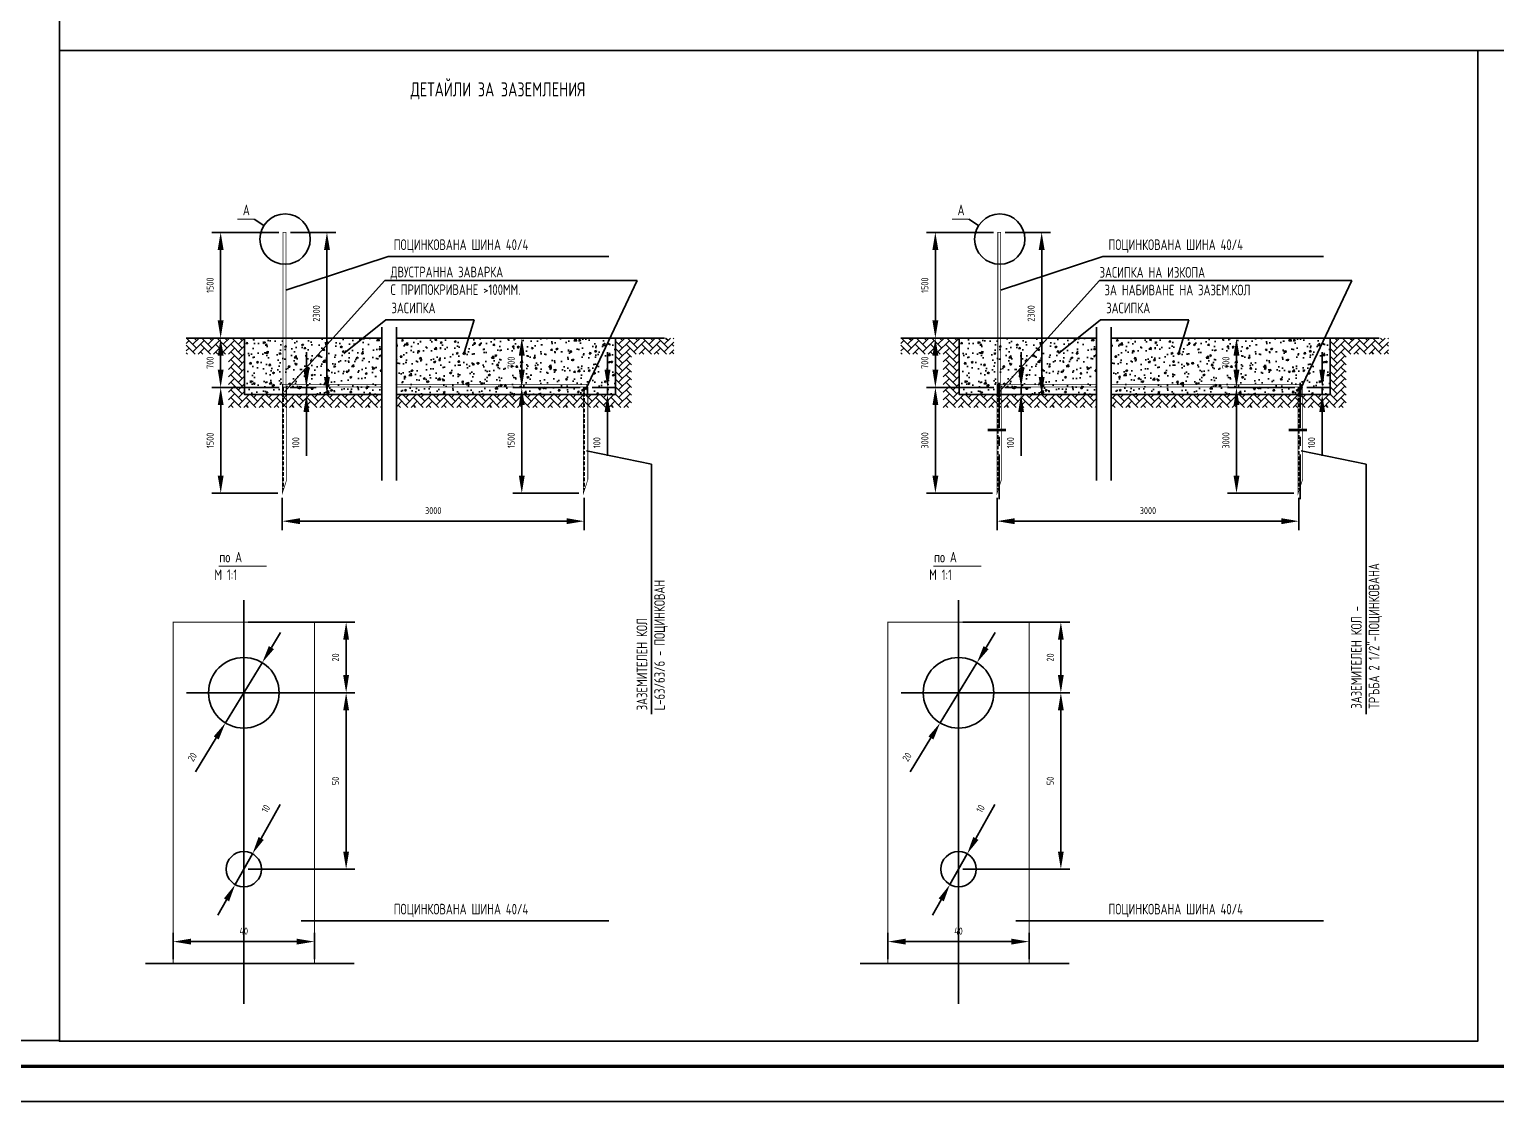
# Model space of a CAD drawing. Extents: x 25325 to 182345, y 3956 to 147305.
# Drawn here: x 36701 to 38779, y 17437 to 18956 of the extents above; entities that cross this region are included whole.
import ezdxf

# ---------------------------------------------------------------- set-up
doc = ezdxf.new("R2010")
doc.units = 0
doc.header["$MEASUREMENT"] = 0
doc.header["$PDMODE"] = 32
doc.header["$PDSIZE"] = 5
for name, pattern in [('CENTER', [50.8, 31.75, -6.35, 6.35, -6.35]), ('CENTERX2', [101.6, 63.5, -12.7, 12.7, -12.7]), ('DASHED', [0.75, 0.5, -0.25])]:
    doc.linetypes.add(name, pattern=pattern)
doc.layers.get('0').update_dxf_attribs({"linetype": 'CONTINUOUS'})
doc.layers.get('DEFPOINTS').update_dxf_attribs({"linetype": 'CONTINUOUS'})
doc.layers.add('ELSH', color=111, linetype='CONTINUOUS')
doc.styles.get("Standard").update_dxf_attribs({"font": 'simplex.shx', "width": 0.7, "height": 10})
doc.styles.add('Tabla_100', font='simplex.shx', dxfattribs={"width": 0.7, "height": 20})
doc.dimstyles.get("Standard").update_dxf_attribs({"dimtxt": 0.18, "dimasz": 0.18, "dimexe": 0.18, "dimexo": 0.0625, "dimgap": 0.09, "dimtad": 0, "dimtih": 1, "dimtoh": 1, "dimdec": 4, "dimzin": 0, "dimdsep": 46, "dimtxsty": 'Standard', "dimcen": 0.09, "dimadec": 0, "dimazin": 0, "dimtfac": 1, "dimtdec": 4, "dimtofl": 0, "dimtmove": 0, "dimatfit": 3, "dimfxl": 1, "dimtolj": 1, "dimtzin": 0, "dimarcsym": 0})
pattern_1 = [(45, (29820.2385, 15643.415), (1e-15, 10.776307), [22.86, -7.62]), (135, (29825.627, 15648.803), (1e-15, 10.776307), [22.86, -7.62])]
pattern_2 = [(50, (29820.239, 15643.415), (27.3277, -2.39086), [2.8575, -31.4325]), (355, (29820.239, 15643.415), (-5.28642, 28.6585), [2.286, -25.146]), (100.451, (29822.516, 15643.216), (22.041375, 26.2675), [2.4285, -26.7135]), (46.1842, (29820.24, 15651.035), (40.66186, -6.30635), [4.28625, -47.14875]), (96.6356, (29823.627, 15650.51), (35.61064, 37.11383), [3.64275, -40.07025]), (351.184, (29820.24, 15651.035), (35.6107, 37.11377), [3.429, -37.719]), (21, (29824.049, 15649.13), (22.74223, -15.33983), [2.8575, -31.4325]), (326, (29824.049, 15649.13), (9.2703, 27.628195), [2.286, -25.146]), (71.4514, (29825.944, 15647.852), (32.01247, 12.28843), [2.4285, -26.7135]), (37.5, (29820.239, 15643.415), (0.46329, 12.683256), [0, -24.8412, 0, -25.527, 0, -25.24125]), (7.5, (29820.239, 15643.415), (10.02295, 15.027086), [0, -14.5542, 0, -24.2697, 0, -9.62025]), (327.5, (29811.742, 15643.415), (20.338589, -0.859312), [0, -9.525, 0, -29.718, 0, -39.4335]), (317.5, (29807.932, 15643.415), (22.219377, 3.813974), [0, -12.3825, 0, -19.7358, 0, -28.0035])]
pattern_3 = [(45, (30833.239, 15643.415), (1e-15, 10.776307), [22.86, -7.62]), (135, (30838.627, 15648.803), (1e-15, 10.776307), [22.86, -7.62])]
pattern_4 = [(50, (30833.239, 15643.415), (27.3277, -2.39086), [2.8575, -31.4325]), (355, (30833.24, 15643.415), (-5.28642, 28.6585), [2.286, -25.146]), (100.451, (30835.516, 15643.216), (22.041375, 26.2675), [2.4285, -26.7135]), (46.1842, (30833.24, 15651.035), (40.66186, -6.30635), [4.28625, -47.14875]), (96.6356, (30836.627, 15650.51), (35.61064, 37.11383), [3.64275, -40.07025]), (351.184, (30833.24, 15651.035), (35.6107, 37.11377), [3.429, -37.719]), (21, (30837.049, 15649.13), (22.74223, -15.33983), [2.8575, -31.4325]), (326, (30837.05, 15649.13), (9.2703, 27.628195), [2.286, -25.146]), (71.4514, (30838.944, 15647.852), (32.01247, 12.28843), [2.4285, -26.7135]), (37.5, (30833.239, 15643.415), (0.46329, 12.683256), [0, -24.8412, 0, -25.527, 0, -25.24125]), (7.5, (30833.239, 15643.415), (10.02295, 15.027086), [0, -14.5542, 0, -24.2697, 0, -9.62025]), (327.5, (30824.742, 15643.415), (20.338589, -0.859312), [0, -9.525, 0, -29.718, 0, -39.4335]), (317.5, (30820.932, 15643.415), (22.219377, 3.813974), [0, -12.3825, 0, -19.7358, 0, -28.0035])]

# ---------------------------------------------------------------- blocks, each defined once
blk = doc.blocks.new('A3_M100')
at = {"ltscale": 30}
blk.add_lwpolyline([(0, 2970), (4200, 2970), (4200, 0), (0, 0)], close=True, dxfattribs=at)
at = {"const_width": 3}
blk.add_lwpolyline([(4150, 2920), (200, 2920), (200, 50), (4150, 50)], close=True, dxfattribs=at)
blk = doc.blocks.new('*D124')
at = {"layer": 'DEFPOINTS', "color": 0}
for p in [(36972, 18518.7), (37061, 18518.7), (37061, 18448.7)]:
    blk.add_point(p, dxfattribs=at)
at = {"layer": 'ELSH', "color": 0, "lineweight": -2}
for p, q in [((37054.8, 18518.7), (36959.5, 18518.7)), ((36972, 18473.7), (36972, 18493.7)), ((37054.8, 18448.7), (36959.5, 18448.7))]:
    blk.add_line(p, q, dxfattribs=at)
at = {"layer": 'ELSH', "color": 0}
for points in [[(36967.9, 18493.7), (36976.2, 18493.7), (36972, 18518.7)], [(36967.9, 18473.7), (36976.2, 18473.7), (36972, 18448.7)]]:
    blk.add_solid(points, dxfattribs=at)
at = {"layer": 'ELSH', "color": 0, "insert": (36957, 18483.7), "char_height": 10, "attachment_point": 5, "rotation": 90}
blk.add_mtext('\\A1;700', dxfattribs=at)
blk = doc.blocks.new('*D125')
at = {"layer": 'DEFPOINTS', "color": 0}
for p in [(37059.4, 18448.7), (36972.1, 18298.7), (37059.4, 18298.7)]:
    blk.add_point(p, dxfattribs=at)
at = {"layer": 'ELSH', "color": 0, "lineweight": -2}
for p, q in [((37053.1, 18448.7), (36959.6, 18448.7)), ((36972.1, 18423.7), (36972.1, 18323.7)), ((37053.1, 18298.7), (36959.6, 18298.7))]:
    blk.add_line(p, q, dxfattribs=at)
at = {"layer": 'ELSH', "color": 0}
for points in [[(36967.9, 18423.7), (36976.2, 18423.7), (36972.1, 18448.7)], [(36967.9, 18323.7), (36976.2, 18323.7), (36972.1, 18298.7)]]:
    blk.add_solid(points, dxfattribs=at)
at = {"layer": 'ELSH', "color": 0, "insert": (36957.1, 18373.7), "char_height": 10, "attachment_point": 5, "rotation": 90}
blk.add_mtext('\\A1;1500', dxfattribs=at)
blk = doc.blocks.new('*D126')
at = {"layer": 'DEFPOINTS', "color": 0}
for p in [(37060.6, 18668.5), (36972, 18518.7), (37060.6, 18518.7)]:
    blk.add_point(p, dxfattribs=at)
at = {"layer": 'ELSH', "color": 0, "lineweight": -2}
for p, q in [((37054.3, 18668.5), (36959.5, 18668.5)), ((36972, 18643.5), (36972, 18543.7)), ((37054.3, 18518.7), (36959.5, 18518.7))]:
    blk.add_line(p, q, dxfattribs=at)
at = {"layer": 'ELSH', "color": 0}
for points in [[(36967.8, 18643.5), (36976.2, 18643.5), (36972, 18668.5)], [(36967.8, 18543.7), (36976.2, 18543.7), (36972, 18518.7)]]:
    blk.add_solid(points, dxfattribs=at)
at = {"layer": 'ELSH', "color": 0, "insert": (36957, 18593.6), "char_height": 10, "attachment_point": 5, "rotation": 90}
blk.add_mtext('\\A1;1500', dxfattribs=at)
blk = doc.blocks.new('*D127')
at = {"layer": 'DEFPOINTS', "color": 0}
for p in [(37065.7, 18448.7), (37065.7, 18438.7), (37093.5, 18438.7)]:
    blk.add_point(p, dxfattribs=at)
at = {"layer": 'ELSH', "color": 0, "lineweight": -2}
for p, q in [((37093.5, 18473.7), (37093.5, 18498.7)), ((37071.9, 18448.7), (37106, 18448.7)), ((37071.9, 18438.7), (37106, 18438.7)), ((37093.5, 18448.7), (37093.5, 18438.7)), ((37093.5, 18413.7), (37093.5, 18352))]:
    blk.add_line(p, q, dxfattribs=at)
at = {"layer": 'ELSH', "color": 0}
for points in [[(37089.4, 18473.7), (37097.7, 18473.7), (37093.5, 18448.7)], [(37089.4, 18413.7), (37097.7, 18413.7), (37093.5, 18438.7)]]:
    blk.add_solid(points, dxfattribs=at)
at = {"layer": 'ELSH', "color": 0, "insert": (37078.5, 18370.4), "char_height": 10, "attachment_point": 5, "rotation": 90}
blk.add_mtext('\\A1;100', dxfattribs=at)
blk = doc.blocks.new('*D128')
at = {"layer": 'DEFPOINTS', "color": 0}
for p in [(37064.6, 18668.5), (37122.7, 18668.5), (37068.8, 18438.7)]:
    blk.add_point(p, dxfattribs=at)
at = {"layer": 'ELSH', "color": 0, "lineweight": -2}
for p, q in [((37070.8, 18668.5), (37135.2, 18668.5)), ((37122.7, 18463.7), (37122.7, 18643.5)), ((37075, 18438.7), (37135.2, 18438.7))]:
    blk.add_line(p, q, dxfattribs=at)
at = {"layer": 'ELSH', "color": 0}
for points in [[(37118.5, 18643.5), (37126.9, 18643.5), (37122.7, 18668.5)], [(37118.5, 18463.7), (37126.9, 18463.7), (37122.7, 18438.7)]]:
    blk.add_solid(points, dxfattribs=at)
at = {"layer": 'ELSH', "color": 0, "insert": (37107.7, 18553.6), "char_height": 10, "attachment_point": 5, "rotation": 90}
blk.add_mtext('\\A1;2300', dxfattribs=at)
blk = doc.blocks.new('*D129')
at = {"layer": 'DEFPOINTS', "color": 0}
for p in [(37004.8, 18116.1), (37004.8, 18016.1), (37149.9, 18016.1)]:
    blk.add_point(p, dxfattribs=at)
at = {"layer": 'ELSH', "color": 0, "lineweight": -2}
for p, q in [((37011.1, 18116.1), (37162.4, 18116.1)), ((37149.9, 18091.1), (37149.9, 18041.1)), ((37011.1, 18016.1), (37162.4, 18016.1))]:
    blk.add_line(p, q, dxfattribs=at)
at = {"layer": 'ELSH', "color": 0}
for points in [[(37145.7, 18091.1), (37154, 18091.1), (37149.9, 18116.1)], [(37145.7, 18041.1), (37154, 18041.1), (37149.9, 18016.1)]]:
    blk.add_solid(points, dxfattribs=at)
at = {"layer": 'ELSH', "color": 0, "insert": (37134.9, 18066.1), "char_height": 10, "attachment_point": 5, "rotation": 90}
blk.add_mtext('\\A1;20', dxfattribs=at)
blk = doc.blocks.new('*D130')
at = {"layer": 'DEFPOINTS', "color": 0}
for p in [(37004.8, 18016.1), (37004.8, 17766.1), (37149.9, 17766.1)]:
    blk.add_point(p, dxfattribs=at)
at = {"layer": 'ELSH', "color": 0, "lineweight": -2}
for p, q in [((37011.1, 18016.1), (37162.4, 18016.1)), ((37149.9, 17991.1), (37149.9, 17791.1)), ((37011.1, 17766.1), (37162.4, 17766.1))]:
    blk.add_line(p, q, dxfattribs=at)
at = {"layer": 'ELSH', "color": 0}
for points in [[(37145.7, 17991.1), (37154, 17991.1), (37149.9, 18016.1)], [(37145.7, 17791.1), (37154, 17791.1), (37149.9, 17766.1)]]:
    blk.add_solid(points, dxfattribs=at)
at = {"layer": 'ELSH', "color": 0, "insert": (37134.9, 17891.1), "char_height": 10, "attachment_point": 5, "rotation": 90}
blk.add_mtext('\\A1;50', dxfattribs=at)
blk = doc.blocks.new('*D131')
at = {"layer": 'DEFPOINTS', "color": 0}
for p in [(37030.9, 18058.7), (36978.8, 17973.4)]:
    blk.add_point(p, dxfattribs=at)
at = {"layer": 'ELSH', "color": 0, "lineweight": -2}
for p, q in [((37043.9, 18080.1), (37056.9, 18101.4)), ((37030.9, 18058.7), (36978.8, 17973.4)), ((36936.4, 17903.9), (36965.8, 17952))]:
    blk.add_line(p, q, dxfattribs=at)
at = {"layer": 'ELSH', "color": 0}
for points in [[(37040.3, 18082.2), (37047.5, 18077.9), (37030.9, 18058.7)], [(36962.2, 17954.2), (36969.3, 17949.9), (36978.8, 17973.4)]]:
    blk.add_solid(points, dxfattribs=at)
at = {"layer": 'ELSH', "color": 0, "insert": (36931.8, 17925.1), "char_height": 10, "attachment_point": 5, "rotation": 58.613}
blk.add_mtext('\\A1;20', dxfattribs=at)
blk = doc.blocks.new('*D132')
at = {"layer": 'DEFPOINTS', "color": 0}
for p in [(37017.1, 17787.8), (36992.6, 17744.3)]:
    blk.add_point(p, dxfattribs=at)
at = {"layer": 'ELSH', "color": 0, "lineweight": -2}
for p, q in [((37056.4, 17857.5), (37029.4, 17809.6)), ((36992.6, 17744.3), (37017.1, 17787.8)), ((36980.3, 17722.5), (36968, 17700.7))]:
    blk.add_line(p, q, dxfattribs=at)
at = {"layer": 'ELSH', "color": 0}
for points in [[(37025.8, 17811.7), (37033.1, 17807.6), (37017.1, 17787.8)], [(36976.7, 17724.6), (36984, 17720.5), (36992.6, 17744.3)]]:
    blk.add_solid(points, dxfattribs=at)
at = {"layer": 'ELSH', "color": 0, "insert": (37036, 17851.8), "char_height": 10, "attachment_point": 5, "rotation": 60.5933}
blk.add_mtext('\\A1;10', dxfattribs=at)
blk = doc.blocks.new('*D133')
at = {"layer": 'DEFPOINTS', "color": 0}
for p in [(37104.8, 17663.4), (36904.8, 17632.2), (37104.8, 17632.2)]:
    blk.add_point(p, dxfattribs=at)
at = {"layer": 'ELSH', "color": 0, "lineweight": -2}
for p, q in [((36904.8, 17638.4), (36904.8, 17675.9)), ((37104.8, 17638.4), (37104.8, 17675.9)), ((36929.8, 17663.4), (37079.8, 17663.4))]:
    blk.add_line(p, q, dxfattribs=at)
at = {"layer": 'ELSH', "color": 0}
for points in [[(36929.8, 17667.6), (36929.8, 17659.3), (36904.8, 17663.4)], [(37079.8, 17667.6), (37079.8, 17659.3), (37104.8, 17663.4)]]:
    blk.add_solid(points, dxfattribs=at)
at = {"layer": 'ELSH', "color": 0, "insert": (37004.8, 17678.4), "char_height": 10, "attachment_point": 5}
blk.add_mtext('\\A1;40', dxfattribs=at)
blk = doc.blocks.new('*D134')
at = {"layer": 'DEFPOINTS', "color": 0}
for p in [(37398.8, 18518.7), (37487.8, 18518.7), (37487.8, 18448.7)]:
    blk.add_point(p, dxfattribs=at)
at = {"layer": 'ELSH', "color": 0, "lineweight": -2}
for p, q in [((37481.5, 18518.7), (37386.3, 18518.7)), ((37398.8, 18473.7), (37398.8, 18493.7)), ((37481.5, 18448.7), (37386.3, 18448.7))]:
    blk.add_line(p, q, dxfattribs=at)
at = {"layer": 'ELSH', "color": 0}
for points in [[(37394.6, 18493.7), (37403, 18493.7), (37398.8, 18518.7)], [(37394.6, 18473.7), (37403, 18473.7), (37398.8, 18448.7)]]:
    blk.add_solid(points, dxfattribs=at)
at = {"layer": 'ELSH', "color": 0, "insert": (37383.8, 18483.7), "char_height": 10, "attachment_point": 5, "rotation": 90}
blk.add_mtext('\\A1;700', dxfattribs=at)
blk = doc.blocks.new('*D135')
at = {"layer": 'DEFPOINTS', "color": 0}
for p in [(37486.1, 18448.7), (37398.8, 18298.7), (37486.1, 18298.7)]:
    blk.add_point(p, dxfattribs=at)
at = {"layer": 'ELSH', "color": 0, "lineweight": -2}
for p, q in [((37479.9, 18448.7), (37386.3, 18448.7)), ((37398.8, 18423.7), (37398.8, 18323.7)), ((37479.9, 18298.7), (37386.3, 18298.7))]:
    blk.add_line(p, q, dxfattribs=at)
at = {"layer": 'ELSH', "color": 0}
for points in [[(37394.7, 18423.7), (37403, 18423.7), (37398.8, 18448.7)], [(37394.7, 18323.7), (37403, 18323.7), (37398.8, 18298.7)]]:
    blk.add_solid(points, dxfattribs=at)
at = {"layer": 'ELSH', "color": 0, "insert": (37383.8, 18373.7), "char_height": 10, "attachment_point": 5, "rotation": 90}
blk.add_mtext('\\A1;1500', dxfattribs=at)
blk = doc.blocks.new('*D136')
at = {"layer": 'DEFPOINTS', "color": 0}
for p in [(37492.4, 18448.7), (37492.4, 18438.7), (37520.3, 18438.7)]:
    blk.add_point(p, dxfattribs=at)
at = {"layer": 'ELSH', "color": 0, "lineweight": -2}
for p, q in [((37520.3, 18473.7), (37520.3, 18498.7)), ((37498.7, 18448.7), (37532.8, 18448.7)), ((37498.7, 18438.7), (37532.8, 18438.7)), ((37520.3, 18448.7), (37520.3, 18438.7)), ((37520.3, 18413.7), (37520.3, 18352))]:
    blk.add_line(p, q, dxfattribs=at)
at = {"layer": 'ELSH', "color": 0}
for points in [[(37516.1, 18473.7), (37524.5, 18473.7), (37520.3, 18448.7)], [(37516.1, 18413.7), (37524.5, 18413.7), (37520.3, 18438.7)]]:
    blk.add_solid(points, dxfattribs=at)
at = {"layer": 'ELSH', "color": 0, "insert": (37505.3, 18370.4), "char_height": 10, "attachment_point": 5, "rotation": 90}
blk.add_mtext('\\A1;100', dxfattribs=at)
blk = doc.blocks.new('*D137')
at = {"layer": 'DEFPOINTS', "color": 0}
for p in [(37059.4, 18298.7), (37487.3, 18298.7), (37487.3, 18259.2)]:
    blk.add_point(p, dxfattribs=at)
at = {"layer": 'ELSH', "color": 0, "lineweight": -2}
for p, q in [((37059.4, 18292.4), (37059.4, 18246.7)), ((37487.3, 18292.4), (37487.3, 18246.7)), ((37084.4, 18259.2), (37462.3, 18259.2))]:
    blk.add_line(p, q, dxfattribs=at)
at = {"layer": 'ELSH', "color": 0}
for points in [[(37084.4, 18263.4), (37084.4, 18255), (37059.4, 18259.2)], [(37462.3, 18263.4), (37462.3, 18255), (37487.3, 18259.2)]]:
    blk.add_solid(points, dxfattribs=at)
at = {"layer": 'ELSH', "color": 0, "insert": (37273.3, 18274.2), "char_height": 10, "attachment_point": 5}
blk.add_mtext('\\A1;3000', dxfattribs=at)
blk = doc.blocks.new('*D138')
at = {"layer": 'DEFPOINTS', "color": 0}
for p in [(37985, 18518.7), (38074, 18518.7), (38074, 18448.7)]:
    blk.add_point(p, dxfattribs=at)
at = {"layer": 'ELSH', "color": 0, "lineweight": -2}
for p, q in [((38067.8, 18518.7), (37972.5, 18518.7)), ((37985, 18473.7), (37985, 18493.7)), ((38067.8, 18448.7), (37972.5, 18448.7))]:
    blk.add_line(p, q, dxfattribs=at)
at = {"layer": 'ELSH', "color": 0}
for points in [[(37980.9, 18493.7), (37989.2, 18493.7), (37985, 18518.7)], [(37980.9, 18473.7), (37989.2, 18473.7), (37985, 18448.7)]]:
    blk.add_solid(points, dxfattribs=at)
at = {"layer": 'ELSH', "color": 0, "insert": (37970, 18483.7), "char_height": 10, "attachment_point": 5, "rotation": 90}
blk.add_mtext('\\A1;700', dxfattribs=at)
blk = doc.blocks.new('*D139')
at = {"layer": 'DEFPOINTS', "color": 0}
for p in [(38073.6, 18668.5), (37985, 18518.7), (38073.6, 18518.7)]:
    blk.add_point(p, dxfattribs=at)
at = {"layer": 'ELSH', "color": 0, "lineweight": -2}
for p, q in [((38067.3, 18668.5), (37972.5, 18668.5)), ((37985, 18643.5), (37985, 18543.7)), ((38067.3, 18518.7), (37972.5, 18518.7))]:
    blk.add_line(p, q, dxfattribs=at)
at = {"layer": 'ELSH', "color": 0}
for points in [[(37980.8, 18643.5), (37989.2, 18643.5), (37985, 18668.5)], [(37980.8, 18543.7), (37989.2, 18543.7), (37985, 18518.7)]]:
    blk.add_solid(points, dxfattribs=at)
at = {"layer": 'ELSH', "color": 0, "insert": (37970, 18593.6), "char_height": 10, "attachment_point": 5, "rotation": 90}
blk.add_mtext('\\A1;1500', dxfattribs=at)
blk = doc.blocks.new('*D140')
at = {"layer": 'DEFPOINTS', "color": 0}
for p in [(38078.7, 18448.7), (38078.7, 18438.7), (38106.5, 18438.7)]:
    blk.add_point(p, dxfattribs=at)
at = {"layer": 'ELSH', "color": 0, "lineweight": -2}
for p, q in [((38106.5, 18473.7), (38106.5, 18498.7)), ((38084.9, 18448.7), (38119, 18448.7)), ((38084.9, 18438.7), (38119, 18438.7)), ((38106.5, 18448.7), (38106.5, 18438.7)), ((38106.5, 18413.7), (38106.5, 18352))]:
    blk.add_line(p, q, dxfattribs=at)
at = {"layer": 'ELSH', "color": 0}
for points in [[(38102.4, 18473.7), (38110.7, 18473.7), (38106.5, 18448.7)], [(38102.4, 18413.7), (38110.7, 18413.7), (38106.5, 18438.7)]]:
    blk.add_solid(points, dxfattribs=at)
at = {"layer": 'ELSH', "color": 0, "insert": (38091.5, 18370.4), "char_height": 10, "attachment_point": 5, "rotation": 90}
blk.add_mtext('\\A1;100', dxfattribs=at)
blk = doc.blocks.new('*D141')
at = {"layer": 'DEFPOINTS', "color": 0}
for p in [(38077.6, 18668.5), (38135.7, 18668.5), (38081.8, 18438.7)]:
    blk.add_point(p, dxfattribs=at)
at = {"layer": 'ELSH', "color": 0, "lineweight": -2}
for p, q in [((38083.8, 18668.5), (38148.2, 18668.5)), ((38135.7, 18463.7), (38135.7, 18643.5)), ((38088, 18438.7), (38148.2, 18438.7))]:
    blk.add_line(p, q, dxfattribs=at)
at = {"layer": 'ELSH', "color": 0}
for points in [[(38131.5, 18643.5), (38139.9, 18643.5), (38135.7, 18668.5)], [(38131.5, 18463.7), (38139.9, 18463.7), (38135.7, 18438.7)]]:
    blk.add_solid(points, dxfattribs=at)
at = {"layer": 'ELSH', "color": 0, "insert": (38120.7, 18553.6), "char_height": 10, "attachment_point": 5, "rotation": 90}
blk.add_mtext('\\A1;2300', dxfattribs=at)
blk = doc.blocks.new('*D142')
at = {"layer": 'DEFPOINTS', "color": 0}
for p in [(38017.8, 18116.1), (38017.8, 18016.1), (38162.9, 18016.1)]:
    blk.add_point(p, dxfattribs=at)
at = {"layer": 'ELSH', "color": 0, "lineweight": -2}
for p, q in [((38024.1, 18116.1), (38175.4, 18116.1)), ((38162.9, 18091.1), (38162.9, 18041.1)), ((38024.1, 18016.1), (38175.4, 18016.1))]:
    blk.add_line(p, q, dxfattribs=at)
at = {"layer": 'ELSH', "color": 0}
for points in [[(38158.7, 18091.1), (38167, 18091.1), (38162.9, 18116.1)], [(38158.7, 18041.1), (38167, 18041.1), (38162.9, 18016.1)]]:
    blk.add_solid(points, dxfattribs=at)
at = {"layer": 'ELSH', "color": 0, "insert": (38147.9, 18066.1), "char_height": 10, "attachment_point": 5, "rotation": 90}
blk.add_mtext('\\A1;20', dxfattribs=at)
blk = doc.blocks.new('*D143')
at = {"layer": 'DEFPOINTS', "color": 0}
for p in [(38017.8, 18016.1), (38017.8, 17766.1), (38162.9, 17766.1)]:
    blk.add_point(p, dxfattribs=at)
at = {"layer": 'ELSH', "color": 0, "lineweight": -2}
for p, q in [((38024.1, 18016.1), (38175.4, 18016.1)), ((38162.9, 17991.1), (38162.9, 17791.1)), ((38024.1, 17766.1), (38175.4, 17766.1))]:
    blk.add_line(p, q, dxfattribs=at)
at = {"layer": 'ELSH', "color": 0}
for points in [[(38158.7, 17991.1), (38167, 17991.1), (38162.9, 18016.1)], [(38158.7, 17791.1), (38167, 17791.1), (38162.9, 17766.1)]]:
    blk.add_solid(points, dxfattribs=at)
at = {"layer": 'ELSH', "color": 0, "insert": (38147.9, 17891.1), "char_height": 10, "attachment_point": 5, "rotation": 90}
blk.add_mtext('\\A1;50', dxfattribs=at)
blk = doc.blocks.new('*D144')
at = {"layer": 'DEFPOINTS', "color": 0}
for p in [(38043.9, 18058.7), (37991.8, 17973.4)]:
    blk.add_point(p, dxfattribs=at)
at = {"layer": 'ELSH', "color": 0, "lineweight": -2}
for p, q in [((38056.9, 18080.1), (38069.9, 18101.4)), ((38043.9, 18058.7), (37991.8, 17973.4)), ((37949.4, 17903.9), (37978.8, 17952))]:
    blk.add_line(p, q, dxfattribs=at)
at = {"layer": 'ELSH', "color": 0}
for points in [[(38053.3, 18082.2), (38060.5, 18077.9), (38043.9, 18058.7)], [(37975.2, 17954.2), (37982.3, 17949.9), (37991.8, 17973.4)]]:
    blk.add_solid(points, dxfattribs=at)
at = {"layer": 'ELSH', "color": 0, "insert": (37944.8, 17925.1), "char_height": 10, "attachment_point": 5, "rotation": 58.613}
blk.add_mtext('\\A1;20', dxfattribs=at)
blk = doc.blocks.new('*D145')
at = {"layer": 'DEFPOINTS', "color": 0}
for p in [(38030.1, 17787.8), (38005.6, 17744.3)]:
    blk.add_point(p, dxfattribs=at)
at = {"layer": 'ELSH', "color": 0, "lineweight": -2}
for p, q in [((38069.4, 17857.5), (38042.4, 17809.6)), ((38005.6, 17744.3), (38030.1, 17787.8)), ((37993.3, 17722.5), (37981, 17700.7))]:
    blk.add_line(p, q, dxfattribs=at)
at = {"layer": 'ELSH', "color": 0}
for points in [[(38038.8, 17811.7), (38046.1, 17807.6), (38030.1, 17787.8)], [(37989.7, 17724.6), (37997, 17720.5), (38005.6, 17744.3)]]:
    blk.add_solid(points, dxfattribs=at)
at = {"layer": 'ELSH', "color": 0, "insert": (38049, 17851.8), "char_height": 10, "attachment_point": 5, "rotation": 60.5933}
blk.add_mtext('\\A1;10', dxfattribs=at)
blk = doc.blocks.new('*D146')
at = {"layer": 'DEFPOINTS', "color": 0}
for p in [(38117.8, 17663.4), (37917.8, 17632.2), (38117.8, 17632.2)]:
    blk.add_point(p, dxfattribs=at)
at = {"layer": 'ELSH', "color": 0, "lineweight": -2}
for p, q in [((37917.8, 17638.4), (37917.8, 17675.9)), ((38117.8, 17638.4), (38117.8, 17675.9)), ((37942.8, 17663.4), (38092.8, 17663.4))]:
    blk.add_line(p, q, dxfattribs=at)
at = {"layer": 'ELSH', "color": 0}
for points in [[(37942.8, 17667.6), (37942.8, 17659.3), (37917.8, 17663.4)], [(38092.8, 17667.6), (38092.8, 17659.3), (38117.8, 17663.4)]]:
    blk.add_solid(points, dxfattribs=at)
at = {"layer": 'ELSH', "color": 0, "insert": (38017.8, 17678.4), "char_height": 10, "attachment_point": 5}
blk.add_mtext('\\A1;40', dxfattribs=at)
blk = doc.blocks.new('*D147')
at = {"layer": 'DEFPOINTS', "color": 0}
for p in [(38411.8, 18518.7), (38500.8, 18518.7), (38500.8, 18448.7)]:
    blk.add_point(p, dxfattribs=at)
at = {"layer": 'ELSH', "color": 0, "lineweight": -2}
for p, q in [((38494.5, 18518.7), (38399.3, 18518.7)), ((38411.8, 18473.7), (38411.8, 18493.7)), ((38494.5, 18448.7), (38399.3, 18448.7))]:
    blk.add_line(p, q, dxfattribs=at)
at = {"layer": 'ELSH', "color": 0}
for points in [[(38407.6, 18493.7), (38416, 18493.7), (38411.8, 18518.7)], [(38407.6, 18473.7), (38416, 18473.7), (38411.8, 18448.7)]]:
    blk.add_solid(points, dxfattribs=at)
at = {"layer": 'ELSH', "color": 0, "insert": (38396.8, 18483.7), "char_height": 10, "attachment_point": 5, "rotation": 90}
blk.add_mtext('\\A1;700', dxfattribs=at)
blk = doc.blocks.new('*D148')
at = {"layer": 'DEFPOINTS', "color": 0}
for p in [(38505.4, 18448.7), (38505.4, 18438.7), (38533.3, 18438.7)]:
    blk.add_point(p, dxfattribs=at)
at = {"layer": 'ELSH', "color": 0, "lineweight": -2}
for p, q in [((38533.3, 18473.7), (38533.3, 18498.7)), ((38511.7, 18448.7), (38545.8, 18448.7)), ((38511.7, 18438.7), (38545.8, 18438.7)), ((38533.3, 18448.7), (38533.3, 18438.7)), ((38533.3, 18413.7), (38533.3, 18352))]:
    blk.add_line(p, q, dxfattribs=at)
at = {"layer": 'ELSH', "color": 0}
for points in [[(38529.1, 18473.7), (38537.5, 18473.7), (38533.3, 18448.7)], [(38529.1, 18413.7), (38537.5, 18413.7), (38533.3, 18438.7)]]:
    blk.add_solid(points, dxfattribs=at)
at = {"layer": 'ELSH', "color": 0, "insert": (38518.3, 18370.4), "char_height": 10, "attachment_point": 5, "rotation": 90}
blk.add_mtext('\\A1;100', dxfattribs=at)
blk = doc.blocks.new('*D149')
at = {"layer": 'DEFPOINTS', "color": 0}
for p in [(38072.4, 18298.7), (38500.3, 18298.7), (38500.3, 18259.2)]:
    blk.add_point(p, dxfattribs=at)
at = {"layer": 'ELSH', "color": 0, "lineweight": -2}
for p, q in [((38072.4, 18292.4), (38072.4, 18246.7)), ((38500.3, 18292.4), (38500.3, 18246.7)), ((38097.4, 18259.2), (38475.3, 18259.2))]:
    blk.add_line(p, q, dxfattribs=at)
at = {"layer": 'ELSH', "color": 0}
for points in [[(38097.4, 18263.4), (38097.4, 18255), (38072.4, 18259.2)], [(38475.3, 18263.4), (38475.3, 18255), (38500.3, 18259.2)]]:
    blk.add_solid(points, dxfattribs=at)
at = {"layer": 'ELSH', "color": 0, "insert": (38286.3, 18274.2), "char_height": 10, "attachment_point": 5}
blk.add_mtext('\\A1;3000', dxfattribs=at)
blk = doc.blocks.new('*D150')
at = {"layer": 'DEFPOINTS', "color": 0}
for p in [(38072.4, 18448.7), (37985.1, 18298.7), (38072.4, 18298.7)]:
    blk.add_point(p, dxfattribs=at)
at = {"layer": 'ELSH', "color": 0, "lineweight": -2}
for p, q in [((38066.1, 18448.7), (37972.6, 18448.7)), ((37985.1, 18423.7), (37985.1, 18323.7)), ((38066.1, 18298.7), (37972.6, 18298.7))]:
    blk.add_line(p, q, dxfattribs=at)
at = {"layer": 'ELSH', "color": 0}
for points in [[(37980.9, 18423.7), (37989.2, 18423.7), (37985.1, 18448.7)], [(37980.9, 18323.7), (37989.2, 18323.7), (37985.1, 18298.7)]]:
    blk.add_solid(points, dxfattribs=at)
at = {"layer": 'ELSH', "color": 0, "insert": (37970.1, 18373.7), "char_height": 10, "attachment_point": 5, "rotation": 90}
blk.add_mtext('\\A1;3000', dxfattribs=at)
blk = doc.blocks.new('*D151')
at = {"layer": 'DEFPOINTS', "color": 0}
for p in [(38499.1, 18448.7), (38411.8, 18298.7), (38499.1, 18298.7)]:
    blk.add_point(p, dxfattribs=at)
at = {"layer": 'ELSH', "color": 0, "lineweight": -2}
for p, q in [((38492.9, 18448.7), (38399.3, 18448.7)), ((38411.8, 18423.7), (38411.8, 18323.7)), ((38492.9, 18298.7), (38399.3, 18298.7))]:
    blk.add_line(p, q, dxfattribs=at)
at = {"layer": 'ELSH', "color": 0}
for points in [[(38407.7, 18423.7), (38416, 18423.7), (38411.8, 18448.7)], [(38407.7, 18323.7), (38416, 18323.7), (38411.8, 18298.7)]]:
    blk.add_solid(points, dxfattribs=at)
at = {"layer": 'ELSH', "color": 0, "insert": (38396.8, 18373.7), "char_height": 10, "attachment_point": 5, "rotation": 90}
blk.add_mtext('\\A1;3000', dxfattribs=at)

msp = doc.modelspace()

# ---------------------------------------------------------------- hatches: boundary and pattern name
at = {"layer": 'ELSH'}
h = msp.add_hatch(dxfattribs=at)
h.set_pattern_fill('AR-HBONE', color=256, scale=0.075, style=0)
h.set_pattern_definition(pattern_1)
h.paths.add_polyline_path([(36923.07, 18518.7), (36923.07, 18495.86), (36983.23, 18495.86), (36983.23, 18420.51), (37200.57, 18420.51), (37200.57, 18438.7), (37005.91, 18438.7), (37005.91, 18518.7)])
h = msp.add_hatch(dxfattribs=at)
h.set_pattern_fill('AR-CONC', color=256, scale=0.15, style=0)
h.set_pattern_definition(pattern_2)
h.paths.add_polyline_path([(37005.91, 18518.7), (37005.91, 18438.7), (37200.57, 18438.7), (37200.57, 18518.7)])
h = msp.add_hatch(dxfattribs=at)
h.set_pattern_fill('AR-HBONE', color=256, scale=0.075, style=0)
h.set_pattern_definition(pattern_1)
h.paths.add_polyline_path([(37614.39, 18518.7), (37614.39, 18495.86), (37554.23, 18495.86), (37554.23, 18420.51), (37221.04, 18420.51), (37221.04, 18438.7), (37531.54, 18438.7), (37531.54, 18518.7)])
h = msp.add_hatch(dxfattribs=at)
h.set_pattern_fill('AR-CONC', color=256, scale=0.15, style=0)
h.set_pattern_definition(pattern_2)
h.paths.add_polyline_path([(37221.04, 18518.7), (37221.04, 18449.25), (37221.04, 18438.7), (37531.65, 18438.7), (37531.65, 18518.7)])
h = msp.add_hatch(dxfattribs=at)
h.set_pattern_fill('AR-HBONE', color=256, scale=0.075, style=0)
h.set_pattern_definition(pattern_3)
h.paths.add_polyline_path([(37936.07, 18518.7), (37936.07, 18495.86), (37996.23, 18495.86), (37996.23, 18420.51), (38213.57, 18420.51), (38213.57, 18438.7), (38018.91, 18438.7), (38018.91, 18518.7)])
h = msp.add_hatch(dxfattribs=at)
h.set_pattern_fill('AR-CONC', color=256, scale=0.15, style=0)
h.set_pattern_definition(pattern_4)
h.paths.add_polyline_path([(38018.91, 18518.7), (38018.91, 18438.7), (38213.57, 18438.7), (38213.57, 18518.7)])
h = msp.add_hatch(dxfattribs=at)
h.set_pattern_fill('AR-HBONE', color=256, scale=0.075, style=0)
h.set_pattern_definition(pattern_3)
h.paths.add_polyline_path([(38627.39, 18518.7), (38627.39, 18495.86), (38567.23, 18495.86), (38567.23, 18420.51), (38234.04, 18420.51), (38234.04, 18438.7), (38544.54, 18438.7), (38544.54, 18518.7)])
h = msp.add_hatch(dxfattribs=at)
h.set_pattern_fill('AR-CONC', color=256, scale=0.15, style=0)
h.set_pattern_definition(pattern_4)
h.paths.add_polyline_path([(38234.04, 18518.7), (38234.04, 18449.25), (38234.04, 18438.7), (38544.65, 18438.7), (38544.65, 18518.7)])

# ---------------------------------------------------------------- linework, layer by layer
for p, q in [((37019.34, 18687.34), (37033.39, 18678.26)), ((38032.34, 18687.34), (38046.39, 18678.26)), ((37209.33, 18634.38), (37064.49, 18586.45)), ((37522.3, 18634.38), (37209.33, 18634.38)), ((38222.33, 18634.38), (38077.49, 18586.45)), ((38535.3, 18634.38), (38222.33, 18634.38)), ((37204.8, 18600.26), (37062.58, 18442.55)), ((37562.38, 18600.26), (37204.8, 18600.26)), ((37562.38, 18600.26), (37489.28, 18445.22)), ((38217.8, 18600.26), (38075.58, 18442.55)), ((38575.38, 18600.26), (38217.8, 18600.26)), ((38575.38, 18600.26), (38502.28, 18445.22)), ((37206.11, 18544.68), (37146.57, 18496.75)), ((37331.42, 18544.68), (37206.11, 18544.68)), ((37331.42, 18544.68), (37316.06, 18495.04)), ((38219.11, 18544.68), (38159.57, 18496.75)), ((38344.42, 18544.68), (38219.11, 18544.68)), ((38344.42, 18544.68), (38329.06, 18495.04)), ((36923.07, 18518.7), (37200.57, 18518.7)), ((37221.04, 18518.7), (37601.03, 18518.7)), ((37936.07, 18518.7), (38213.57, 18518.7)), ((38234.04, 18518.7), (38614.03, 18518.7)), ((37582.45, 18339.9), (37490.59, 18358.68)), ((38595.45, 18339.9), (38503.59, 18358.68)), ((37582.45, 17985.51), (37582.45, 18339.9)), ((38595.45, 17985.51), (38595.45, 18339.9)), ((37399.24, 17692.83), (37086.27, 17692.83)), ((37522.3, 17692.83), (37209.33, 17692.83)), ((38412.24, 17692.83), (38099.27, 17692.83)), ((38535.3, 17692.83), (38222.33, 17692.83))]:
    msp.add_line(p, q, dxfattribs=at)
at = {"layer": 'ELSH', "linetype": 'CENTER', "ltscale": 10}
for p, q in [((37200.57, 18534.37), (37200.57, 18316.81)), ((37221.04, 18534.37), (37221.04, 18316.81)), ((38213.57, 18534.37), (38213.57, 18316.81)), ((38234.04, 18534.37), (38234.04, 18316.81))]:
    msp.add_line(p, q, dxfattribs=at)
at = {"layer": 'ELSH', "linetype": 'DASHED', "ltscale": 10}
for p, q in [((37060.57, 18448.55), (37060.57, 18304.19)), ((37487.33, 18448.55), (37487.33, 18304.19)), ((38073.57, 18448.55), (38073.57, 18304.19)), ((38500.33, 18448.55), (38500.33, 18304.19))]:
    msp.add_line(p, q, dxfattribs=at)
at = {"layer": 'ELSH', "linetype": 'CENTERX2'}
for p, q in [((38075.52, 18455.12), (38075.52, 18290.25)), ((38502.28, 18455.12), (38502.28, 18290.25))]:
    msp.add_line(p, q, dxfattribs=at)
at = {"layer": 'ELSH', "linetype": 'CENTERX2', "ltscale": 100}
for p, q in [((38059.18, 18389.29), (38084.86, 18389.29)), ((38059.18, 18387.86), (38084.86, 18387.86)), ((38485.93, 18389.29), (38511.62, 18389.29)), ((38485.93, 18387.86), (38511.62, 18387.86))]:
    msp.add_line(p, q, dxfattribs=at)
at = {"layer": 'ELSH', "linetype": 'CENTER', "ltscale": 30}
for p, q in [((37004.84, 18147.38), (37004.84, 17575.13)), ((38017.84, 18147.38), (38017.84, 17575.13)), ((37104.84, 18016.05), (36923.43, 18016.05)), ((38117.84, 18016.05), (37936.43, 18016.05)), ((36865.36, 17632.2), (37161.47, 17632.2)), ((37878.36, 17632.2), (38174.47, 17632.2))]:
    msp.add_line(p, q, dxfattribs=at)
at = {"layer": 'ELSH'}
for points in [[(36743.46, 20314.96), (35109.19, 20314.96), (35109.19, 17523.13), (36743.46, 17523.13)], [(36743.46, 20314.96), (40528.04, 20314.96), (40528.04, 18926.42), (36743.46, 18926.42)], [(36743.46, 18926.42), (38753.8, 18926.42), (38753.8, 17522.25), (36743.46, 17522.25)]]:
    msp.add_lwpolyline(points, close=True, dxfattribs=at)
for points, const_width in [([(36995.57, 18687.34), (37019.34, 18687.34)], 1.5), ([(38008.57, 18687.34), (38032.34, 18687.34)], 1.5), ([(37060.57, 18448.96), (37060.57, 18668.55), (37064.57, 18668.55), (37064.57, 18448.96)], 1), ([(38073.57, 18448.96), (38073.57, 18668.55), (38077.57, 18668.55), (38077.57, 18448.96)], 1), ([(37200.57, 18438.7), (37005.91, 18438.7), (37005.91, 18518.7), (37200.57, 18518.7)], 1.5), ([(37531.65, 18518.7), (37531.65, 18438.7), (37221.04, 18438.7)], 1.5), ([(37221.04, 18518.7), (37531.65, 18518.7)], 1.5), ([(38213.57, 18438.7), (38018.91, 18438.7), (38018.91, 18518.7), (38213.57, 18518.7)], 1.5), ([(38544.65, 18518.7), (38544.65, 18438.7), (38234.04, 18438.7)], 1.5), ([(38234.04, 18518.7), (38544.65, 18518.7)], 1.5), ([(37059.36, 18448.7), (37059.36, 18298.7), (37065.67, 18318.09), (37065.67, 18448.7), (37059.36, 18448.7)], 1), ([(37064.68, 18453.25), (37200.57, 18453.25)], 1), ([(37200.57, 18449.25), (37064.68, 18449.25)], 1), ([(37221.04, 18453.25), (37490.91, 18453.25), (37490.91, 18449.25), (37221.04, 18449.25)], 1), ([(37486.12, 18448.7), (37486.12, 18298.7), (37492.43, 18318.09), (37492.43, 18448.7), (37486.12, 18448.7)], 1), ([(38072.36, 18448.7), (38072.36, 18389.29)], 1), ([(38078.67, 18389.29), (38078.67, 18448.7), (38072.36, 18448.7)], 1), ([(38077.68, 18453.25), (38213.57, 18453.25)], 1), ([(38213.57, 18449.25), (38077.68, 18449.25)], 1), ([(38234.04, 18453.25), (38503.91, 18453.25), (38503.91, 18449.25), (38234.04, 18449.25)], 1), ([(38499.12, 18448.7), (38499.12, 18389.29)], 1), ([(38505.43, 18389.29), (38505.43, 18448.7), (38499.12, 18448.7)], 1), ([(38072.36, 18387.86), (38072.36, 18298.7), (38078.67, 18318.09), (38078.67, 18387.86)], 1), ([(38499.12, 18387.86), (38499.12, 18298.7), (38505.43, 18318.09), (38505.43, 18387.86)], 1), ([(36969.05, 18195.44), (37037.02, 18195.44)], 1.5), ([(37982.05, 18195.44), (38050.02, 18195.44)], 1.5), ([(36904.84, 18116.05), (37104.84, 18116.05), (37104.84, 17632.2)], 1.5), ([(37104.84, 17632.2), (37104.84, 18116.05), (36904.84, 18116.05), (36904.84, 17632.2)], 1.5), ([(37917.84, 18116.05), (38117.84, 18116.05), (38117.84, 17632.2)], 1.5), ([(38117.84, 17632.2), (38117.84, 18116.05), (37917.84, 18116.05), (37917.84, 17632.2)], 1.5)]:
    msp.add_lwpolyline(points, dxfattribs=dict(at, const_width=const_width))
for points in [[(37200.57, 18438.7), (37005.91, 18438.7), (37005.91, 18518.7)], [(37531.65, 18518.7), (37531.65, 18438.7), (37221.04, 18438.7)], [(38213.57, 18438.7), (38018.91, 18438.7), (38018.91, 18518.7)], [(38544.65, 18518.7), (38544.65, 18438.7), (38234.04, 18438.7)]]:
    msp.add_lwpolyline(points, dxfattribs=at)
at = {"layer": 'ELSH', "linetype": 'DASHED', "ltscale": 10, "const_width": 1}
for points in [[(37069.04, 18449.25), (37059.36, 18449.25), (37059.36, 18453.25), (37069.04, 18453.25)], [(37064.57, 18448.38), (37064.57, 18438.7), (37060.57, 18438.7), (37060.57, 18448.38)], [(37491.33, 18448.38), (37491.33, 18438.7), (37487.33, 18438.7), (37487.33, 18448.38)], [(38082.04, 18449.25), (38072.36, 18449.25), (38072.36, 18453.25), (38082.04, 18453.25)], [(38077.57, 18448.38), (38077.57, 18438.7), (38073.57, 18438.7), (38073.57, 18448.38)], [(38504.33, 18448.38), (38504.33, 18438.7), (38500.33, 18438.7), (38500.33, 18448.38)]]:
    msp.add_lwpolyline(points, dxfattribs=at)
at = {"layer": 'ELSH'}
for centre, radius in [((37063.34, 18658.89), 35.67), ((38076.34, 18658.89), 35.67), ((37004.84, 18016.05), 50), ((38017.84, 18016.05), 50), ((37004.87, 17766.07), 25), ((38017.87, 17766.07), 25)]:
    msp.add_circle(centre, radius, dxfattribs=at)

# ---------------------------------------------------------------- block references
at = {"layer": 'ELSH', "xscale": 1.5}
msp.add_blockref('A3_M100', (34642.95, 17436.62), dxfattribs=at)

# ---------------------------------------------------------------- texts
at = {"layer": 'ELSH', "insert": (37241.15, 18881.07), "char_height": 20, "attachment_point": 1, "style": 'Tabla_100'}
msp.add_mtext('ДЕТАЙЛИ ЗА ЗАЗЕМЛЕНИЯ', dxfattribs=at)
at = {"layer": 'ELSH', "char_height": 15, "attachment_point": 1}
for s, insert in [('\\fSimplex|b0|i0|c204|p2;А', (37003.49, 18707.71)), ('\\fSimplex|b0|i0|c204|p2;А', (38016.49, 18707.71)), ('ПОЦИНКОВАНА ШИНА 40/4', (37217.38, 18658.52)), ('\\fSimplex|b0|i0|c204|p2;ПОЦИНКОВАНА ШИНА 40/4', (38230.38, 18658.52)), ('ДВУСТРАННА ЗАВАРКА\\PС ПРИПОКРИВАНЕ >100ММ.', (37212.85, 18619.81)), ('ЗАСИПКА НА ИЗКОПА\\P ЗА НАБИВАНЕ НА ЗАЗЕМ.КОЛ', (38217.8, 18619.28)), ('ЗАСИПКА', (37214.16, 18568.83)), ('ЗАСИПКА', (38227.16, 18568.83)), ('\\fSimplex|b0|i0|c204|p2; по А \\PМ 1:1', (36963.22, 18215.8)), ('\\fSimplex|b0|i0|c204|p2; по А \\PМ 1:1', (37976.22, 18215.8)), ('ПОЦИНКОВАНА ШИНА 40/4', (37217.38, 17716.98)), ('ПОЦИНКОВАНА ШИНА 40/4', (38230.38, 17716.98))]:
    msp.add_mtext(s, dxfattribs=dict(at, insert=insert))
at = {"layer": 'ELSH', "char_height": 15, "attachment_point": 1, "rotation": 90}
for s, insert in [('ЗАЗЕМИТЕЛЕН КОЛ -\\PТРЪБА 2 1/2"-ПОЦИНКОВАНА', (38574.23, 17993.49)), ('ЗАЗЕМИТЕЛЕН КОЛ\\P\\Fsimplex.shx;L-63/63/6 - ПОЦИНКОВАН', (37561.6, 17991.13))]:
    msp.add_mtext(s, dxfattribs=dict(at, insert=insert))

# ---------------------------------------------------------------- dimensions: what is measured, and where the dimension line sits
at = {"layer": 'ELSH'}
for base, p1, p2, text, picture, middle in [((36972, 18518.7), (37060.57, 18668.55), (37060.57, 18518.7), '1500', '*D126', (36957, 18593.62)), ((37122.69, 18668.55), (37068.8, 18438.7), (37064.57, 18668.55), '2300', '*D128', (37107.69, 18553.62)), ((37985, 18518.7), (38073.57, 18668.55), (38073.57, 18518.7), '1500', '*D139', (37970, 18593.62)), ((38135.7, 18668.55), (38081.8, 18438.7), (38077.57, 18668.55), '2300', '*D141', (38120.7, 18553.62)), ((36972.04, 18518.73), (37061.02, 18448.7), (37061.02, 18518.73), '700', '*D124', (36957.04, 18483.71)), ((37398.8, 18518.73), (37487.78, 18448.7), (37487.78, 18518.73), '700', '*D134', (37383.8, 18483.71)), ((37985.04, 18518.73), (38074.02, 18448.7), (38074.02, 18518.73), '700', '*D138', (37970.04, 18483.71)), ((38411.8, 18518.73), (38500.78, 18448.7), (38500.78, 18518.73), '700', '*D147', (38396.8, 18483.71)), ((37093.53, 18438.7), (37065.67, 18448.7), (37065.67, 18438.7), '100', '*D127', (37078.53, 18370.36)), ((37520.29, 18438.7), (37492.43, 18448.7), (37492.43, 18438.7), '100', '*D136', (37505.29, 18370.36)), ((38106.53, 18438.7), (38078.67, 18448.7), (38078.67, 18438.7), '100', '*D140', (38091.53, 18370.36)), ((38533.29, 18438.7), (38505.43, 18448.7), (38505.43, 18438.7), '100', '*D148', (38518.29, 18370.36)), ((36972.07, 18298.7), (37059.36, 18448.7), (37059.36, 18298.7), '1500', '*D125', (36957.07, 18373.7)), ((37398.83, 18298.7), (37486.12, 18448.7), (37486.12, 18298.7), '1500', '*D135', (37383.83, 18373.7)), ((37985.07, 18298.7), (38072.36, 18448.7), (38072.36, 18298.7), '3000', '*D150', (37970.07, 18373.7)), ((38411.83, 18298.7), (38499.12, 18448.7), (38499.12, 18298.7), '3000', '*D151', (38396.83, 18373.7)), ((37149.86, 18016.05), (37004.84, 18116.05), (37004.84, 18016.05), '20', '*D129', (37134.86, 18066.05)), ((38162.86, 18016.05), (38017.84, 18116.05), (38017.84, 18016.05), '20', '*D142', (38147.86, 18066.05)), ((37149.86, 17766.05), (37004.84, 18016.05), (37004.84, 17766.05), '50', '*D130', (37134.86, 17891.05)), ((38162.86, 17766.05), (38017.84, 18016.05), (38017.84, 17766.05), '50', '*D143', (38147.86, 17891.05))]:
    dim = msp.add_linear_dim(base=base, p1=p1, p2=p2, angle=90, text=text, dimstyle='Standard', override={"dimtxt": 25, "dimasz": 25, "dimexe": 12.5, "dimexo": 6.25, "dimgap": 10, "dimtad": 1, "dimtih": 0, "dimtoh": 0, "dimdec": 1, "dimzin": 8, "dimlunit": 6, "dimcen": 25, "dimtdec": 1, "dimtofl": 1}, dxfattribs=at)
    dim.commit()
    dim.dimension.update_dxf_attribs({"geometry": picture, "text_midpoint": middle})
for base, p1, p2, text, picture, middle in [((37487.33, 18259.22), (37059.36, 18298.7), (37487.33, 18298.7), '3000', '*D137', (37273.35, 18274.22)), ((38500.33, 18259.22), (38072.36, 18298.7), (38500.33, 18298.7), '3000', '*D149', (38286.35, 18274.22)), ((37104.84, 17663.42), (36904.84, 17632.2), (37104.84, 17632.2), '40', '*D133', (37004.84, 17678.42)), ((38117.84, 17663.42), (37917.84, 17632.2), (38117.84, 17632.2), '40', '*D146', (38017.84, 17678.42))]:
    dim = msp.add_linear_dim(base=base, p1=p1, p2=p2, text=text, dimstyle='Standard', override={"dimtxt": 25, "dimasz": 25, "dimexe": 12.5, "dimexo": 6.25, "dimgap": 10, "dimtad": 1, "dimtih": 0, "dimtoh": 0, "dimdec": 1, "dimzin": 8, "dimlunit": 6, "dimcen": 25, "dimtdec": 1, "dimtofl": 1}, dxfattribs=at)
    dim.commit()
    dim.dimension.update_dxf_attribs({"geometry": picture, "text_midpoint": middle})
for p1, p2, text, picture, middle in [((37030.88, 18058.73), (36978.8, 17973.37), '20', '*D131', (36931.8, 17925.12)), ((38043.88, 18058.73), (37991.8, 17973.37), '20', '*D144', (37944.8, 17925.12)), ((36992.6, 17744.29), (37017.15, 17787.85), '10', '*D132', (37035.99, 17851.84)), ((38005.6, 17744.29), (38030.15, 17787.85), '10', '*D145', (38048.99, 17851.84))]:
    dim = msp.add_diameter_dim_2p(p1=p1, p2=p2, text=text, dimstyle='Standard', override={"dimtxt": 25, "dimasz": 25, "dimexe": 12.5, "dimexo": 6.25, "dimgap": 10, "dimtad": 1, "dimtih": 0, "dimtoh": 0, "dimdec": 1, "dimzin": 8, "dimlunit": 6, "dimcen": 25, "dimtdec": 1, "dimtofl": 1}, dxfattribs=at)
    dim.commit()
    dim.dimension.update_dxf_attribs({"geometry": picture, "text_midpoint": middle})

doc.saveas('drawing.dxf')
